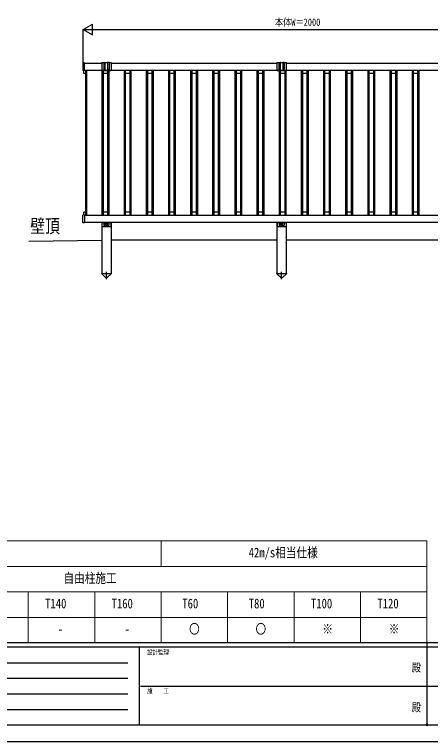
# Model space of a CAD drawing. Units: millimetres, scale not verified. Extents: x -4205 to 4205, y -2970 to 2970.
# Drawn here: x -1867 to 11, y -2970 to 311 of the extents above; entities that cross this region are included whole.
import ezdxf
from ezdxf.enums import TextEntityAlignment as Align

# ---------------------------------------------------------------- set-up
doc = ezdxf.new("R2010")
doc.units = ezdxf.units.MM
doc.header["$LTSCALE"] = 16
doc.header["$PDMODE"] = 32
doc.header["$PDSIZE"] = 8
doc.layers.add('0-1_TABLE1', color=7, linetype='Continuous', lineweight=18)
for name, color, linetype in [('0-2_USER1', 3, 'Continuous'), ('0-3_YKK_A1', 4, 'Continuous'), ('0-4_YKK_D', 6, 'Continuous'), ('0-5_YKK_ZWAK', 7, 'Continuous')]:
    doc.layers.add(name, color=color, linetype=linetype)
doc.styles.add('ＭＳ ゴシック', font='')
doc.styles.get('ＭＳ ゴシック').set_extended_font_data('MS Gothic')

msp = doc.modelspace()

# ---------------------------------------------------------------- linework, layer by layer
at = {"layer": '0-1_TABLE1'}
for p, q in [((-3904.98, -2065), (-4.98, -2065)), ((-1204.98, -2065), (-1204.98, -2180)), ((-4.98, -2065), (-4.98, -2525)), ((-3004.98, -2180), (-4.98, -2180)), ((-3004.98, -2295), (-4.98, -2295)), ((-1804.98, -2295), (-1804.98, -2525)), ((-1504.98, -2295), (-1504.98, -2525)), ((-1204.98, -2295), (-1204.98, -2525)), ((-904.98, -2295), (-904.98, -2525)), ((-604.98, -2295), (-604.98, -2525)), ((-304.98, -2295), (-304.98, -2525)), ((-3904.98, -2410), (-4.98, -2410)), ((-3904.98, -2525), (-4.98, -2525))]:
    msp.add_line(p, q, dxfattribs=at)
at = {"layer": '0-3_YKK_A1'}
for p, q in [((-1559.04, 91.79), (-1559.04, 59.15)), ((-1551.36, 93.2), (-1558.1, 92.79)), ((-1551.04, 92.09), (-1473.04, 92.09)), ((-1464.04, 93.49), (-1473.04, 93.49)), ((-1473.04, 93.49), (-1473.04, 88.99)), ((-1473.04, 88.99), (-1473.04, 60.48)), ((-1464.04, 93.49), (-1464.04, 65.01)), ((-1463.04, 94.49), (-1458.04, 94.49)), ((-1447.04, 93.49), (-1457.04, 93.49)), ((-1457.04, 65.01), (-1457.04, 93.49)), ((-1447.04, 93.49), (-1447.04, 65.01)), ((-1441.04, 94.49), (-1446.04, 94.49)), ((-1431.04, 93.49), (-1440.04, 93.49)), ((-1440.04, 93.49), (-1440.04, 65.01)), ((-1431.04, 93.49), (-1431.04, 88.99)), ((-1431.04, 92.09), (-682.04, 92.09)), ((-1431.04, 88.99), (-1431.04, 60.48)), ((-673.04, 93.49), (-682.04, 93.49)), ((-682.04, 93.49), (-682.04, 88.99)), ((-682.04, 88.99), (-682.04, 60.48)), ((-673.04, 93.49), (-673.04, 65.01)), ((-672.04, 94.49), (-667.04, 94.49)), ((-656.04, 93.49), (-666.04, 93.49)), ((-666.04, 65.01), (-666.04, 93.49)), ((-656.04, 93.49), (-656.04, 65.01)), ((-650.04, 94.49), (-655.04, 94.49)), ((-640.04, 93.49), (-649.04, 93.49)), ((-649.04, 93.49), (-649.04, 65.01)), ((-640.04, 93.49), (-640.04, 88.99)), ((-640.04, 92.09), (317.96, 92.09)), ((-640.04, 88.99), (-640.04, 60.48)), ((-1551.36, 57.74), (-1558.1, 58.15)), ((-1554.54, 45.09), (-1554.54, 57.93)), ((-1547.04, 45.09), (-1554.54, 45.09)), ((-1551.04, 58.04), (-1551.04, 58.72)), ((438.45, 58.09), (-1551.04, 58.09)), ((-1547.04, 58.09), (-1547.04, -593.91)), ((-1541.54, 58.09), (-1541.54, -593.91)), ((-1472.54, 58.09), (-1472.54, -593.91)), ((-1471.04, 58.48), (-1452.76, 58.48)), ((-1467.04, 58.09), (-1467.04, -593.91)), ((-1447.04, 45.09), (-1467.04, 45.09)), ((-1451.33, 58.48), (-1433.04, 58.48)), ((-1447.04, 58.09), (-1447.04, -593.91)), ((-1441.54, 58.09), (-1441.54, -593.91)), ((-1372.54, 58.09), (-1372.54, -593.91)), ((-1367.04, 58.09), (-1367.04, -593.91)), ((-1347.04, 45.09), (-1367.04, 45.09)), ((-1347.04, 58.09), (-1347.04, -593.91)), ((-1341.54, 58.09), (-1341.54, -593.91)), ((-1272.54, 58.09), (-1272.54, -593.91)), ((-1267.04, 58.09), (-1267.04, -593.91)), ((-1247.04, 45.09), (-1267.04, 45.09)), ((-1247.04, 58.09), (-1247.04, -593.91)), ((-1241.54, 58.09), (-1241.54, -593.91)), ((-1172.54, 58.09), (-1172.54, -593.91)), ((-1167.04, 58.09), (-1167.04, -593.91)), ((-1147.04, 45.09), (-1167.04, 45.09)), ((-1147.04, 58.09), (-1147.04, -593.91)), ((-1141.54, 58.09), (-1141.54, -593.91)), ((-1072.54, 58.09), (-1072.54, -593.91)), ((-1067.04, 58.09), (-1067.04, -593.91)), ((-1047.04, 45.09), (-1067.04, 45.09)), ((-1047.04, 58.09), (-1047.04, -593.91)), ((-1041.54, 58.09), (-1041.54, -593.91)), ((-972.54, 58.09), (-972.54, -593.91)), ((-967.04, 58.09), (-967.04, -593.91)), ((-947.04, 45.09), (-967.04, 45.09)), ((-947.04, 58.09), (-947.04, -593.91)), ((-941.54, 58.09), (-941.54, -593.91)), ((-872.54, 58.09), (-872.54, -593.91)), ((-867.04, 58.09), (-867.04, -593.91)), ((-847.04, 45.09), (-867.04, 45.09)), ((-847.04, 58.09), (-847.04, -593.91)), ((-841.54, 58.09), (-841.54, -593.91)), ((-772.54, 58.09), (-772.54, -593.91)), ((-767.04, 58.09), (-767.04, -593.91)), ((-747.04, 45.09), (-767.04, 45.09)), ((-747.04, 58.09), (-747.04, -593.91)), ((-741.54, 58.09), (-741.54, -593.91)), ((-680.04, 58.48), (-661.75, 58.48)), ((-672.54, 58.09), (-672.54, -593.91)), ((-667.04, 58.09), (-667.04, -593.91)), ((-647.04, 45.09), (-667.04, 45.09)), ((-660.32, 58.48), (-642.04, 58.48)), ((-647.04, 58.09), (-647.04, -593.91)), ((-641.54, 58.09), (-641.54, -593.91)), ((-572.54, 58.09), (-572.54, -593.91)), ((-567.04, 58.09), (-567.04, -593.91)), ((-547.04, 45.09), (-567.04, 45.09)), ((-547.04, 58.09), (-547.04, -593.91)), ((-541.54, 58.09), (-541.54, -593.91)), ((-472.54, 58.09), (-472.54, -593.91)), ((-467.04, 58.09), (-467.04, -593.91)), ((-447.04, 45.09), (-467.04, 45.09)), ((-447.04, 58.09), (-447.04, -593.91)), ((-441.54, 58.09), (-441.54, -593.91)), ((-372.54, 58.09), (-372.54, -593.91)), ((-367.04, 58.09), (-367.04, -593.91)), ((-347.04, 45.09), (-367.04, 45.09)), ((-347.04, 58.09), (-347.04, -593.91)), ((-341.54, 58.09), (-341.54, -593.91)), ((-272.54, 58.09), (-272.54, -593.91)), ((-267.04, 58.09), (-267.04, -593.91)), ((-247.04, 45.09), (-267.04, 45.09)), ((-247.04, 58.09), (-247.04, -593.91)), ((-241.54, 58.09), (-241.54, -593.91)), ((-172.54, 58.09), (-172.54, -593.91)), ((-167.04, 58.09), (-167.04, -593.91)), ((-147.04, 45.09), (-167.04, 45.09)), ((-147.04, 58.09), (-147.04, -593.91)), ((-141.54, 58.09), (-141.54, -593.91)), ((-72.54, 58.09), (-72.54, -593.91)), ((-67.04, 58.09), (-67.04, -593.91)), ((-47.04, 45.09), (-67.04, 45.09)), ((-47.04, 58.09), (-47.04, -593.91)), ((-41.54, 58.09), (-41.54, -593.91)), ((-1554.54, -593.75), (-1554.54, -580.91)), ((-1547.04, -580.91), (-1554.54, -580.91)), ((-1447.04, -580.91), (-1467.04, -580.91)), ((-1347.04, -580.91), (-1367.04, -580.91)), ((-1247.04, -580.91), (-1267.04, -580.91)), ((-1147.04, -580.91), (-1167.04, -580.91)), ((-1047.04, -580.91), (-1067.04, -580.91)), ((-947.04, -580.91), (-967.04, -580.91)), ((-847.04, -580.91), (-867.04, -580.91)), ((-747.04, -580.91), (-767.04, -580.91)), ((-647.04, -580.91), (-667.04, -580.91)), ((-547.04, -580.91), (-567.04, -580.91)), ((-447.04, -580.91), (-467.04, -580.91)), ((-347.04, -580.91), (-367.04, -580.91)), ((-247.04, -580.91), (-267.04, -580.91)), ((-147.04, -580.91), (-167.04, -580.91)), ((-47.04, -580.91), (-67.04, -580.91)), ((-1559.04, -627.61), (-1559.04, -594.97)), ((-1551.36, -593.56), (-1558.1, -593.97)), ((-1551.04, -593.86), (-1551.04, -594.54)), ((-1551.04, -593.91), (438.45, -593.91)), ((-1551.36, -629.02), (-1558.1, -628.61)), ((438.45, -627.91), (-1551.04, -627.91)), ((-1473.04, -627.91), (-1473.04, -857.91)), ((-1472.54, -627.91), (-1472.54, -644.88)), ((-1463.54, -629.38), (-1472.54, -629.38)), ((-1433.54, -646.88), (-1470.54, -646.88)), ((-1463.54, -627.88), (-1463.54, -639.88)), ((-1462.54, -630.38), (-1457.54, -630.38)), ((-1461.54, -641.88), (-1458.54, -641.88)), ((-1456.54, -639.88), (-1456.54, -627.88)), ((-1447.54, -629.38), (-1456.54, -629.38)), ((-1447.54, -639.88), (-1447.54, -627.88)), ((-1441.54, -630.38), (-1446.54, -630.38)), ((-1442.54, -641.88), (-1445.54, -641.88)), ((-1440.54, -627.88), (-1440.54, -639.88)), ((-1431.54, -629.38), (-1440.54, -629.38)), ((-1431.54, -627.91), (-1431.54, -644.88)), ((-1431.04, -627.91), (-1431.04, -857.91)), ((-682.04, -627.91), (-682.04, -857.91)), ((-681.54, -627.91), (-681.54, -644.88)), ((-672.54, -629.38), (-681.54, -629.38)), ((-642.54, -646.88), (-679.54, -646.88)), ((-672.54, -627.88), (-672.54, -639.88)), ((-671.54, -630.38), (-666.54, -630.38)), ((-670.54, -641.88), (-667.54, -641.88)), ((-665.54, -639.88), (-665.54, -627.88)), ((-656.54, -629.38), (-665.54, -629.38)), ((-656.54, -639.88), (-656.54, -627.88)), ((-650.54, -630.38), (-655.54, -630.38)), ((-651.54, -641.88), (-654.54, -641.88)), ((-649.54, -627.88), (-649.54, -639.88)), ((-640.54, -629.38), (-649.54, -629.38)), ((-640.54, -627.91), (-640.54, -644.88)), ((-640.04, -627.91), (-640.04, -857.91)), ((-1802.69, -711.47), (-1473.04, -708)), ((-682.04, -707.91), (-1431.04, -707.91)), ((317.96, -707.91), (-640.04, -707.91)), ((-1452.04, -883.42), (-1452.04, -850.95)), ((-661.04, -883.42), (-661.04, -850.95)), ((-1473.24, -858.91), (-1473.24, -857.91)), ((-1473.24, -857.91), (-1430.84, -857.91)), ((-1473.24, -858.91), (-1455.56, -876.46)), ((-1430.84, -858.91), (-1448.52, -876.46)), ((-1430.84, -857.91), (-1430.84, -858.91)), ((-682.24, -858.91), (-682.24, -857.91)), ((-682.24, -857.91), (-639.84, -857.91)), ((-682.24, -858.91), (-664.56, -876.46)), ((-639.84, -858.91), (-657.52, -876.46)), ((-639.84, -857.91), (-639.84, -858.91))]:
    msp.add_line(p, q, dxfattribs=at)
for points in [[(-1551.04, 58.72), (-1551.04, 92.22), (-1551.04, 92.9)], [(-1551.04, -594.54), (-1551.04, -628.04), (-1551.04, -628.72)]]:
    msp.add_lwpolyline(points, dxfattribs=at)
for centre, radius in [((-1452.04, -635.88), 2.1), ((-1452.04, -642.88), 1.65), ((-661.04, -635.88), 2.1), ((-661.04, -642.88), 1.65)]:
    msp.add_circle(centre, radius, dxfattribs=at)
for centre, radius, start, end in [((-1558.04, 91.79), 1, 93.5, 180), ((-1551.34, 92.9), 0.3, 0, 93.5), ((-1473.04, 91.49), 2, 90, 162.54246), ((-1463.04, 93.49), 1, 90, 180), ((-1458.04, 93.49), 1, 0, 90), ((-1446.04, 93.49), 1, 90, 180), ((-1441.04, 93.49), 1, 0, 90), ((-1431.04, 91.49), 2, 17.45754, 90), ((-682.04, 91.49), 2, 90, 162.54246), ((-672.04, 93.49), 1, 90, 180), ((-667.04, 93.49), 1, 0, 90), ((-655.04, 93.49), 1, 90, 180), ((-650.04, 93.49), 1, 0, 90), ((-640.04, 91.49), 2, 17.45754, 90), ((-1558.04, 59.15), 1, 180, 266.5), ((-1551.34, 58.04), 0.3, 266.5, 0), ((-1471.04, 60.48), 2, 180, 270), ((-1460.54, 65.01), 3.5, 180.00009, 359.99984), ((-1452.04, 57.78), 1, 44.427, 135.573), ((-1443.54, 65.01), 3.5, 180.00016, 359.99991), ((-1433.04, 60.48), 2, 270, 0), ((-680.04, 60.48), 2, 180, 270), ((-669.54, 65.01), 3.5, 180.00009, 359.99984), ((-661.04, 57.78), 1, 44.427, 135.573), ((-652.54, 65.01), 3.5, 180.00016, 359.99991), ((-642.04, 60.48), 2, 270, 0), ((-1558.04, -594.97), 1, 93.5, 180), ((-1551.34, -593.86), 0.3, 0, 93.5), ((-1558.04, -627.61), 1, 180, 266.5), ((-1551.34, -628.72), 0.3, 266.5, 0), ((-1470.54, -644.88), 2, 180, 270), ((-1462.54, -629.38), 1, 180, 270), ((-1461.54, -639.88), 2, 180, 270), ((-1458.54, -639.88), 2, 270, 0), ((-1457.54, -629.38), 1, 270, 0), ((-1446.54, -629.38), 1, 180, 270), ((-1445.54, -639.88), 2, 180, 270), ((-1442.54, -639.88), 2, 270, 0), ((-1441.54, -629.38), 1, 270, 0), ((-1433.54, -644.88), 2, 270, 0), ((-679.54, -644.88), 2, 180, 270), ((-671.54, -629.38), 1, 180, 270), ((-670.54, -639.88), 2, 180, 270), ((-667.54, -639.88), 2, 270, 0), ((-666.54, -629.38), 1, 270, 0), ((-655.54, -629.38), 1, 180, 270), ((-654.54, -639.88), 2, 180, 270), ((-651.54, -639.88), 2, 270, 0), ((-650.54, -629.38), 1, 270, 0), ((-642.54, -644.88), 2, 270, 0), ((-1452.04, -872.91), 5, 225.20979, 314.79021), ((-1452.04, -872.91), 5, 225.20979, 314.79021), ((-661.04, -872.91), 5, 225.20979, 314.79021), ((-661.04, -872.91), 5, 225.20979, 314.79021)]:
    msp.add_arc(centre, radius, start, end, dxfattribs=at)
at = {"layer": '0-4_YKK_D'}
for p, q in [((-1557.04, 243.09), (-1514.61, 267.59)), ((-1514.61, 218.59), (-1514.61, 267.59)), ((-1557.04, 93.09), (-1557.04, 244.09)), ((-1557.04, 243.09), (-1514.61, 218.59)), ((-1557.04, 243.09), (-1472.17, 243.09)), ((-1508.04, 243.09), (393.96, 243.09))]:
    msp.add_line(p, q, dxfattribs=at)
at = {"layer": '0-5_YKK_ZWAK'}
for p, q in [((3895.02, -2525), (-3904.98, -2525)), ((-4.98, -2525), (-4.98, -2895)), ((-1304.98, -2545), (-3904.98, -2545)), ((-1304.98, -2545), (-1304.98, -2895)), ((-4.98, -2545), (-1304.98, -2545)), ((1295.02, -2545), (-4.98, -2545)), ((-3862.48, -2615), (-1354.98, -2615)), ((-3862.48, -2685), (-1354.98, -2685)), ((-1297.48, -2720), (-4.98, -2720)), ((-4.98, -2720), (1295.02, -2720)), ((-3862.48, -2755), (-1354.98, -2755)), ((-3862.48, -2825), (-1354.98, -2825)), ((-3904.98, -2895), (-1304.98, -2895)), ((-1304.98, -2895), (-4.98, -2895)), ((-4.98, -2895), (1295.02, -2895))]:
    msp.add_line(p, q, dxfattribs=at)
msp.add_lwpolyline([(-4205, -2970), (4205, -2970), (4205, 2970), (-4205, 2970)], close=True, dxfattribs=at)
msp.add_point((-4.98, -2895), dxfattribs=at)

# ---------------------------------------------------------------- texts
at = {"layer": '0-1_TABLE1', "style": 'ＭＳ ゴシック', "width": 0.8}
for s, p in [('42m/s相当仕様', (-809.78, -2152.5)), ('自由柱施工', (-1645.78, -2267.5)), ('T140', (-1728.58, -2382.5)), ('T160', (-1428.58, -2382.5)), ('T60', (-1109.38, -2382.5)), ('T80', (-809.38, -2382.5)), ('T100', (-528.58, -2382.5)), ('T120', (-228.58, -2382.5)), ('〇', (-1078.98, -2497.5)), ('〇', (-778.98, -2497.5)), ('※', (-477.38, -2497.5)), ('※', (-177.38, -2497.5)), ('-', (-1670.98, -2497.5)), ('-', (-1370.98, -2497.5))]:
    msp.add_text(s, height=43.99, dxfattribs=at).set_placement(p, align=Align.BOTTOM_LEFT)
at = {"layer": '0-2_USER1', "style": 'ＭＳ ゴシック', "width": 0.8}
msp.add_text('壁頂', height=61.58, dxfattribs=at).set_placement((-1796.17, -693.12), align=Align.BOTTOM_LEFT)
at = {"layer": '0-4_YKK_D', "style": 'ＭＳ ゴシック', "width": 0.8}
msp.add_text('本体W＝2000', height=32.99, dxfattribs=at).set_placement((-691.44, 250.09), align=Align.BOTTOM_LEFT)
at = {"layer": '0-5_YKK_ZWAK', "style": 'ＭＳ ゴシック', "width": 0.8}
for s, height, p in [('設計監理', 21.99, (-1268.31, -2585)), ('殿', 36.66, (-73.67, -2665.83)), ('施\u3000\u3000工', 21.99, (-1268.31, -2760)), ('殿', 36.66, (-73.67, -2845.83))]:
    msp.add_text(s, height=height, dxfattribs=at).set_placement(p, align=Align.BOTTOM_LEFT)

doc.saveas('drawing.dxf')
